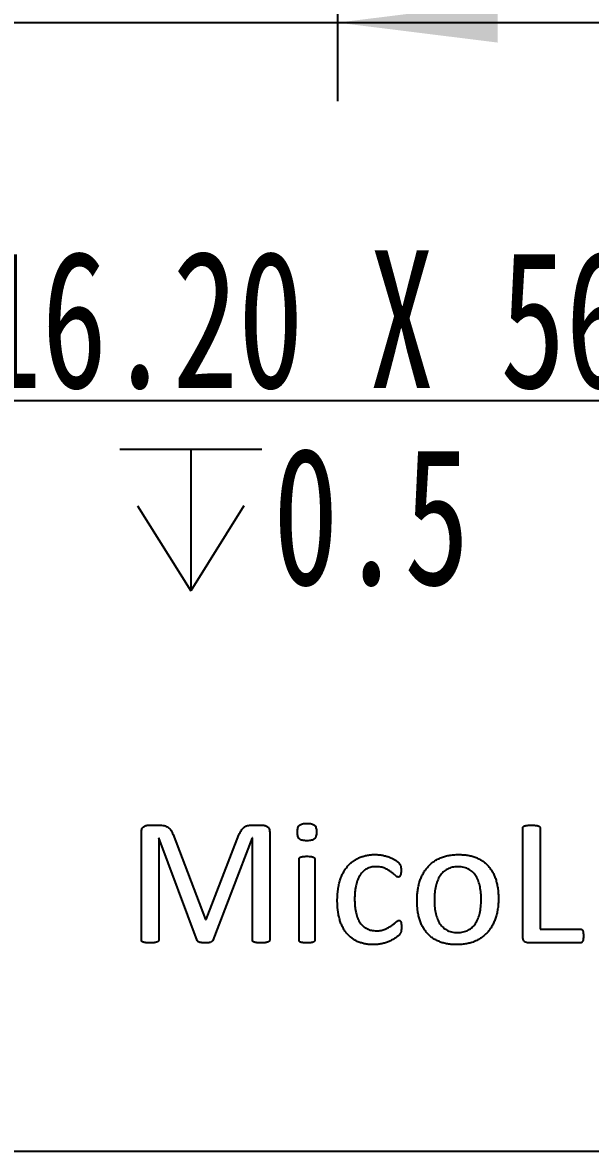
# Model space of a CAD drawing. Header units: millimetres. Extents: x 0 to 210, y 0 to 297.
# Drawn here: x 147.62 to 162.07, y 67.61 to 96.36 of the extents above; entities that cross this region are included whole.
import ezdxf

# ---------------------------------------------------------------- set-up
doc = ezdxf.new("R2010")
doc.units = ezdxf.units.MM
doc.layers.add('图纸格式', color=7, linetype='Continuous')
doc.styles.add('SLDTEXTSTYLE5', font='TXT', dxfattribs={"width": 0.7})
doc.dimstyles.new('SLDDIMSTYLE1', dxfattribs={"dimtxt": 3.5, "dimasz": 4.08, "dimexe": 0, "dimexo": 0.0625, "dimgap": 0.875, "dimtad": 2, "dimlfac": 5, "dimrnd": 1e-09, "dimzin": 12, "dimdsep": 46, "dimtxsty": 'SLDTEXTSTYLE5', "dimsah": 1, "dimcen": 0.09, "dimadec": 0, "dimazin": 3, "dimtfac": 1, "dimtmove": 0, "dimatfit": 0, "dimfxl": 0, "dimfrac": 2, "dimtolj": 1, "dimtzin": 12, "dimarcsym": 0})
doc.dimstyles.new('SLDDIMSTYLE4', dxfattribs={"dimtxt": 3.5, "dimasz": 4.08, "dimexe": 0, "dimexo": 0.0625, "dimgap": 0.875, "dimtad": 0, "dimtih": 1, "dimtoh": 1, "dimlfac": 5, "dimrnd": 1e-09, "dimzin": 4, "dimdsep": 46, "dimtxsty": 'SLDTEXTSTYLE5', "dimsah": 1, "dimcen": 0, "dimadec": 0, "dimazin": 1, "dimtfac": 1, "dimtofl": 0, "dimtmove": 0, "dimatfit": 3, "dimfxl": 0, "dimfrac": 2, "dimtolj": 1, "dimtzin": 12, "dimarcsym": 0})

# ---------------------------------------------------------------- blocks, each defined once
blk = doc.blocks.new('_D_12')
at = {"layer": '图纸格式'}
for p, q in [((155.634, 122.877), (155.634, 94.355)), ((140.634, 112.877), (140.634, 94.355)), ((140.634, 96.355), (134.284, 96.355)), ((140.634, 96.355), (155.634, 96.355)), ((155.634, 96.355), (161.984, 96.355))]:
    blk.add_line(p, q, dxfattribs=at)
for points in [[(140.634, 96.355), (136.554, 96.863), (136.554, 95.847)], [(155.634, 96.355), (159.714, 95.847), (159.714, 96.863)]]:
    blk.add_solid(points, dxfattribs=at)
at = {"layer": '图纸格式', "insert": (147.922, 100.867), "char_height": 3.5, "attachment_point": 1, "style": 'SLDTEXTSTYLE5'}
blk.add_mtext('75', dxfattribs=at)
blk = doc.blocks.new('_D_13')
at = {"layer": '图纸格式'}
for p, q in [((175.634, 132.877), (175.634, 94.355)), ((155.634, 122.877), (155.634, 94.355)), ((155.634, 96.355), (175.634, 96.355))]:
    blk.add_line(p, q, dxfattribs=at)
for points in [[(155.634, 96.355), (159.714, 95.847), (159.714, 96.863)], [(175.634, 96.355), (171.554, 96.863), (171.554, 95.847)]]:
    blk.add_solid(points, dxfattribs=at)
at = {"layer": '图纸格式', "insert": (167.772, 100.867), "char_height": 3.5, "attachment_point": 1, "style": 'SLDTEXTSTYLE5'}
blk.add_mtext('100', dxfattribs=at)
blk = doc.blocks.new('SW_SYMBOL_HOLE_DEPTH')
at = {"layer": '图纸格式', "color": 0}
for p, q in [((0, 875), (800, 875)), ((400, 875), (400, 75)), ((100, 555), (400, 75)), ((700, 555), (400, 75))]:
    blk.add_line(p, q, dxfattribs=at)
blk = doc.blocks.new('_D_21')
at = {"layer": '图纸格式'}
for p, q in [((133.462, 100.049), (134.239, 98.627)), ((134.239, 98.627), (140.735, 86.729)), ((140.735, 86.729), (166.372, 86.729))]:
    blk.add_line(p, q, dxfattribs=at)
blk.add_solid([(134.239, 98.627), (135.748, 94.802), (136.64, 95.289)], dxfattribs=at)
at = {"layer": '图纸格式', "xscale": 0.004511737089201878, "yscale": 0.004511737089201878, "zscale": 0.004511737089201878}
blk.add_blockref('SW_SYMBOL_HOLE_DEPTH', (150.096, 81.549), dxfattribs=at)
at = {"layer": '图纸格式', "char_height": 3.5, "attachment_point": 1, "style": 'SLDTEXTSTYLE5'}
for s, insert in [('%%c', (142.322, 90.57)), ('16.20 X 56.20', (146.437, 90.555)), ('0.5', (153.994, 85.541))]:
    blk.add_mtext(s, dxfattribs=dict(at, insert=insert))

msp = doc.modelspace()

# ---------------------------------------------------------------- linework, layer by layer
at = {"color": 7, "linetype": 'Continuous', "lineweight": 25}
for p, q in [((150.81988657, 75.91986656), (151.07907775, 75.91986656)), ((153.45384797, 75.91986656), (153.72613657, 75.91986656)), ((150.64341598, 72.99362575), (150.64341598, 75.73994928)), ((151.44994172, 75.6772195), (152.27576892, 73.5154548)), ((152.28748767, 73.5154548), (153.12710165, 75.67032612)), ((153.90812187, 75.73994928), (153.90812187, 72.99362575)), ((160.34929834, 73.08117171), (160.34929834, 75.84610737)), ((160.79047481, 75.84610737), (160.79047481, 73.27280774)), ((151.08459245, 75.59449892), (151.08459245, 72.99362575)), ((151.08734981, 75.59449892), (151.08459245, 75.59449892)), ((152.0662101, 72.981907), (151.08734981, 75.59449892)), ((153.46212003, 75.59449892), (152.45706488, 72.981907)), ((153.4669454, 75.59449892), (153.46212003, 75.59449892)), ((153.4669454, 72.99362575), (153.4669454, 75.59449892)), ((154.65812187, 72.9908684), (154.65812187, 75.05474708)), ((155.05518069, 75.05474708), (155.05518069, 72.9908684)), ((152.27576892, 73.5154548), (152.28748767, 73.5154548)), ((160.79047481, 73.27280774), (161.8162101, 73.27280774)), ((161.81276341, 72.91986656), (160.49681672, 72.91986656)), ((184.22367359, 67.61015093), (111.10997886, 67.61015093))]:
    msp.add_line(p, q, dxfattribs=at)
for points, knots in [([(150.64341598, 75.73994928), (150.64394998, 75.75496988), (150.64495094, 75.78312561), (150.6555564, 75.82176306), (150.6718927, 75.85462962), (150.6972239, 75.87860169), (150.72528422, 75.89695559), (150.75550097, 75.91052115), (150.78735018, 75.91806336), (150.80905084, 75.91926604), (150.81988657, 75.91986656)], [0, 0, 0, 0, 0.1577477648, 0.2956941833, 0.4191009362, 0.5388719682, 0.6576612537, 0.7714147846, 0.8858610805, 1, 1, 1, 1]), ([(151.07907775, 75.91986656), (151.10417048, 75.91932523), (151.1509265, 75.91831656), (151.21677172, 75.90787513), (151.27428129, 75.89057921), (151.3235037, 75.86352126), (151.3661291, 75.82974692), (151.39939019, 75.78560621), (151.42796443, 75.73472609), (151.4423915, 75.69697568), (151.44994172, 75.6772195)], [0, 0, 0, 0, 0.1559391475, 0.2905660733, 0.4135046205, 0.527333852, 0.6380431329, 0.7489735746, 0.8686286778, 1, 1, 1, 1]), ([(153.12710165, 75.67032612), (153.13632704, 75.69189745), (153.1536935, 75.73250464), (153.18467592, 75.78694619), (153.21860302, 75.83152292), (153.25644054, 75.86609883), (153.29823944, 75.89190879), (153.34505874, 75.90831396), (153.39737221, 75.91807323), (153.43426894, 75.91924485), (153.45384797, 75.91986656)], [0, 0, 0, 0, 0.1582992684, 0.2979922618, 0.4218036776, 0.5349197465, 0.6421379668, 0.7510817638, 0.8679130303, 1, 1, 1, 1]), ([(153.72613657, 75.91986656), (153.73835513, 75.91929651), (153.7623428, 75.91817738), (153.79687643, 75.91060879), (153.82856533, 75.89790357), (153.85518601, 75.87772371), (153.87810391, 75.85266202), (153.89408752, 75.82062094), (153.90724781, 75.78298414), (153.90781559, 75.75502923), (153.90812187, 75.73994928)], [0, 0, 0, 0, 0.1264250645, 0.2481998766, 0.3643873152, 0.4766619241, 0.5912311425, 0.7125404529, 0.8449333435, 1, 1, 1, 1]), ([(154.61400422, 75.74132796), (154.6146059, 75.76113424), (154.61571303, 75.79757898), (154.62497912, 75.84760432), (154.64088118, 75.88792106), (154.66533759, 75.91908213), (154.69962967, 75.9404816), (154.74343014, 75.95403248), (154.79746365, 75.96305546), (154.83707412, 75.96365603), (154.85871929, 75.96398421)], [0, 0, 0, 0, 0.15232316654, 0.28028369663, 0.38964167253, 0.48270415389, 0.57981112591, 0.69555823602, 0.83363749688, 1, 1, 1, 1]), ([(154.85871929, 75.96398421), (154.88013032, 75.96365008), (154.91927625, 75.96303919), (154.97268672, 75.95410665), (155.01554228, 75.94034765), (155.04942082, 75.91984665), (155.07278634, 75.88924114), (155.08941775, 75.85034673), (155.09725825, 75.80090345), (155.09857903, 75.76501132), (155.09929834, 75.74546399)], [0, 0, 0, 0, 0.167476382, 0.306198342, 0.4222684329, 0.518586416, 0.6107482699, 0.7187127375, 0.8468072226, 1, 1, 1, 1]), ([(160.34929834, 75.84610737), (160.34987138, 75.85192421), (160.35100114, 75.86339219), (160.35902846, 75.87990358), (160.37478832, 75.89265114), (160.39794016, 75.90119942), (160.42827999, 75.90844953), (160.46748348, 75.91437837), (160.51553003, 75.91955152), (160.55079624, 75.91975592), (160.56988657, 75.91986656)], [0, 0, 0, 0, 0.0690550282, 0.1361428946, 0.2115820834, 0.3032686087, 0.4269725219, 0.5816730595, 0.7735509872, 1, 1, 1, 1]), ([(160.56988657, 75.91986656), (160.5894413, 75.91979149), (160.62494693, 75.91965518), (160.67317985, 75.91426897), (160.71202785, 75.9086506), (160.74212643, 75.90083078), (160.76551754, 75.89308673), (160.78073908, 75.87963825), (160.78879274, 75.86341841), (160.78990874, 75.85193304), (160.79047481, 75.84610737)], [0, 0, 0, 0, 0.2317710216, 0.420827934, 0.5754407725, 0.6964317919, 0.7905861104, 0.8639342843, 0.9309841188, 1, 1, 1, 1]), ([(154.85458326, 75.52280774), (154.833162, 75.52311021), (154.79399734, 75.52366323), (154.74077501, 75.53294111), (154.69765114, 75.54562867), (154.66368823, 75.56633392), (154.64056932, 75.59733169), (154.62493901, 75.63668483), (154.61569941, 75.68576725), (154.61460146, 75.72175323), (154.61400422, 75.74132796)], [0, 0, 0, 0, 0.1673973129, 0.3060537793, 0.4214962216, 0.517768731, 0.6112980632, 0.7185050057, 0.8468795481, 1, 1, 1, 1]), ([(155.09929834, 75.74546399), (155.09869665, 75.72565771), (155.09758952, 75.68921297), (155.08832344, 75.63918763), (155.07242138, 75.59887089), (155.04796497, 75.56770982), (155.01367288, 75.54631035), (154.96987242, 75.53275947), (154.9158389, 75.52373649), (154.87622844, 75.52313592), (154.85458326, 75.52280774)], [0, 0, 0, 0, 0.1523231665, 0.2802836966, 0.3896416725, 0.4827041539, 0.5798111259, 0.695558236, 0.8336374969, 1, 1, 1, 1]), ([(154.65812187, 75.05474708), (154.6585494, 75.05985029), (154.65941688, 75.07020467), (154.66577139, 75.08532967), (154.67876201, 75.09871221), (154.69915484, 75.108533), (154.72632852, 75.1166754), (154.76160895, 75.12165686), (154.80534244, 75.12502036), (154.83756987, 75.12549061), (154.8552726, 75.12574892)], [0, 0, 0, 0, 0.0666296746, 0.1351910441, 0.2094885901, 0.3048098591, 0.427257762, 0.5792086501, 0.7688566482, 1, 1, 1, 1]), ([(154.8552726, 75.12574892), (154.87366842, 75.12551675), (154.90659197, 75.12510123), (154.95098032, 75.12158119), (154.98591356, 75.11693813), (155.0124561, 75.10828463), (155.03260683, 75.09855898), (155.04586648, 75.08521236), (155.05418561, 75.07054458), (155.05485632, 75.05989672), (155.05518069, 75.05474708)], [0, 0, 0, 0, 0.2382496856, 0.4264024938, 0.5771553972, 0.6929600845, 0.7875298382, 0.8633167442, 0.9338956355, 1, 1, 1, 1]), ([(155.6287101, 73.99730222), (155.62962946, 74.0469675), (155.63140387, 74.14282426), (155.64515214, 74.28137425), (155.66814191, 74.40897357), (155.70079962, 74.52586688), (155.74120966, 74.63238147), (155.78964212, 74.72848804), (155.8442509, 74.81491322), (155.90584305, 74.89144465), (155.97461533, 74.95775921), (156.04875371, 75.01538141), (156.12835081, 75.06416127), (156.21388505, 75.10244403), (156.30359606, 75.13311176), (156.39749878, 75.15391236), (156.49479253, 75.1678245), (156.56087522, 75.16917828), (156.59447297, 75.16986656)], [0, 0, 0, 0, 0.0865850984, 0.1671140693, 0.242475046, 0.3123680729, 0.3784407597, 0.4407937809, 0.4996997327, 0.5563894576, 0.6116394815, 0.665894192, 0.7198328919, 0.773979506, 0.8289659719, 0.884851506, 0.9414562218, 1, 1, 1, 1]), ([(156.59447297, 75.16986656), (156.62692553, 75.16892778), (156.69120506, 75.16706831), (156.78527293, 75.15267111), (156.87432604, 75.13176743), (156.95626628, 75.1040499), (157.03053613, 75.07226241), (157.09373839, 75.03505647), (157.14560224, 75.00055624), (157.18245796, 74.96863527), (157.20694132, 74.94322704), (157.22272837, 74.92250327), (157.2338671, 74.90319037), (157.24081963, 74.88203555), (157.24659255, 74.85807714), (157.24971979, 74.83055127), (157.2518521, 74.79788974), (157.25201279, 74.77419184), (157.25210165, 74.76108899)], [0, 0, 0, 0, 0.1129613779, 0.2237451275, 0.3306824281, 0.4311366551, 0.5246492021, 0.6113917597, 0.686188445, 0.7412135638, 0.7808355794, 0.8088411468, 0.8317681826, 0.8580884297, 0.8860367845, 0.9174984041, 0.9543839147, 1, 1, 1, 1]), ([(157.65812187, 74.00281693), (157.65885663, 74.04467313), (157.66029722, 74.12673741), (157.67337281, 74.24714362), (157.69264507, 74.3625762), (157.72177137, 74.47231308), (157.75886008, 74.5759887), (157.80407558, 74.67278811), (157.85846366, 74.76179729), (157.92063922, 74.84351392), (157.99098948, 74.9177401), (158.07014564, 74.9826661), (158.15712258, 75.03926184), (158.25288872, 75.0858591), (158.35656974, 75.12428941), (158.46906279, 75.15080055), (158.58964629, 75.16676564), (158.67277666, 75.16881281), (158.71556672, 75.16986656)], [0, 0, 0, 0, 0.0703101593, 0.1378517889, 0.2032971147, 0.2667942766, 0.3283494306, 0.3881104467, 0.4459857165, 0.5032862837, 0.5603639692, 0.6174142232, 0.6749251446, 0.7343258499, 0.7960128565, 0.8603496867, 0.928117181, 1, 1, 1, 1]), ([(158.71556672, 75.16986656), (158.75697909, 75.16903956), (158.83708627, 75.16743983), (158.95304652, 75.15231545), (159.06119754, 75.12972843), (159.16095269, 75.09563214), (159.25256504, 75.05258708), (159.33670562, 75.00162599), (159.41249488, 74.94119089), (159.47966928, 74.87156218), (159.53903869, 74.79391597), (159.5910656, 74.70877972), (159.63451233, 74.61547465), (159.67028193, 74.51484502), (159.6975385, 74.40675458), (159.71757658, 74.29203923), (159.72920385, 74.17056606), (159.73082312, 74.08740048), (159.73165128, 74.04486656)], [0, 0, 0, 0, 0.071868294, 0.1390204506, 0.2027203332, 0.2634065691, 0.3215900906, 0.378177301, 0.4338185, 0.4894010231, 0.5457387414, 0.60321488, 0.6622902538, 0.7241236611, 0.7883758868, 0.8556074033, 0.9261523475, 1, 1, 1, 1]), ([(156.61446378, 74.86104303), (156.59305864, 74.86035619), (156.55140099, 74.8590195), (156.49092094, 74.84936259), (156.43433819, 74.83275786), (156.38170662, 74.80895901), (156.33222238, 74.77939249), (156.28729581, 74.7423843), (156.24615872, 74.69904722), (156.20906346, 74.64923385), (156.17578001, 74.59319863), (156.14786583, 74.53076813), (156.12365368, 74.46278419), (156.10361637, 74.38884605), (156.0888629, 74.30879287), (156.07792657, 74.22295644), (156.07080589, 74.13138342), (156.07019866, 74.0683178), (156.06988657, 74.03590517)], [0, 0, 0, 0, 0.0575993618, 0.1120971268, 0.1643446624, 0.2158363635, 0.2671718371, 0.3190409887, 0.3719721932, 0.4276331249, 0.4858631976, 0.5470277204, 0.6113856611, 0.6799477283, 0.7529673115, 0.8302914759, 0.912778138, 1, 1, 1, 1]), ([(157.18316782, 74.59633715), (157.17736495, 74.5969982), (157.1648798, 74.59842046), (157.14595367, 74.60653652), (157.12658018, 74.62042262), (157.0970921, 74.64578129), (157.05541971, 74.68441269), (156.99495618, 74.73155306), (156.92187447, 74.77959879), (156.85092732, 74.81492636), (156.78699545, 74.83885997), (156.73337789, 74.85198294), (156.67533354, 74.85937911), (156.63516515, 74.86047715), (156.61446378, 74.86104303)], [0, 0, 0, 0, 0.02712184435, 0.05835383511, 0.09460257784, 0.13794513637, 0.23962913124, 0.35942229989, 0.49491299692, 0.64678111997, 0.72777912095, 0.81273932119, 0.90349246483, 1, 1, 1, 1]), ([(157.25210165, 74.76108899), (157.25179883, 74.74706227), (157.25123681, 74.72102965), (157.24824668, 74.68549406), (157.24233193, 74.65624037), (157.23137094, 74.6293257), (157.21417442, 74.60287509), (157.1927199, 74.59835127), (157.18316782, 74.59633715)], [0, 0, 0, 0, 0.2163337571, 0.4015004722, 0.5502871704, 0.6727153456, 0.8542849175, 1, 1, 1, 1]), ([(158.70040128, 74.86104303), (158.67509043, 74.86016959), (158.6260578, 74.85847755), (158.55506717, 74.84770544), (158.48973847, 74.82826529), (158.42989864, 74.80130291), (158.37572963, 74.76675115), (158.3254911, 74.72701438), (158.28157862, 74.67945324), (158.24185227, 74.6266967), (158.20748555, 74.56813131), (158.17883623, 74.50374849), (158.15293239, 74.43519114), (158.13326963, 74.36098144), (158.11847029, 74.28281468), (158.10743041, 74.20090245), (158.10025296, 74.1155374), (158.0996204, 74.05728942), (158.09929834, 74.02763311)], [0, 0, 0, 0, 0.0653894927, 0.1266737301, 0.1848917888, 0.2409422987, 0.2956182197, 0.350496746, 0.4059246462, 0.4623135679, 0.5208484824, 0.5808780955, 0.6441675448, 0.7099706102, 0.7788858276, 0.8495677413, 0.9234090771, 1, 1, 1, 1]), ([(159.29047481, 74.01798237), (159.28937815, 74.07390637), (159.28723885, 74.18299948), (159.26769073, 74.31629914), (159.24664895, 74.41689749), (159.22387461, 74.48620878), (159.1980462, 74.5512392), (159.16717737, 74.61162442), (159.13033131, 74.66637691), (159.08847065, 74.71599759), (159.0391905, 74.75826279), (158.98464009, 74.79514854), (158.92354356, 74.82502768), (158.85537554, 74.8467427), (158.78010498, 74.85878419), (158.72755727, 74.86027342), (158.70040128, 74.86104303)], [0, 0, 0, 0, 0.1435245331, 0.2799788328, 0.3452683036, 0.4072298206, 0.4670639528, 0.524867208, 0.5810077665, 0.6362478167, 0.6910415967, 0.7471821552, 0.8049823979, 0.8650778792, 0.9302739363, 1, 1, 1, 1]), ([(156.55035532, 72.87574892), (156.51423915, 72.87669978), (156.4438018, 72.87855425), (156.3413837, 72.89225197), (156.24537058, 72.91597783), (156.15549611, 72.94810453), (156.07214321, 72.98969447), (155.99591854, 73.04012293), (155.92714331, 73.09960165), (155.86471712, 73.16651668), (155.80979505, 73.24256456), (155.76290935, 73.3270121), (155.72070843, 73.41858381), (155.6872969, 73.51898062), (155.661543, 73.6274755), (155.64193085, 73.74371452), (155.6313366, 73.86796952), (155.62960175, 73.953396), (155.6287101, 73.99730222)], [0, 0, 0, 0, 0.0656914086, 0.1281179191, 0.1875270729, 0.2453096172, 0.3013903829, 0.3565744768, 0.4111168456, 0.4664274435, 0.5226979396, 0.5812852685, 0.6418940224, 0.7058714466, 0.7733925745, 0.8445854566, 0.9201223596, 1, 1, 1, 1]), ([(156.06988657, 74.03590517), (156.07022139, 74.00349544), (156.07087284, 73.94043547), (156.07766749, 73.8490196), (156.08961151, 73.76369435), (156.10482451, 73.68448925), (156.12591211, 73.61158489), (156.15021726, 73.54471576), (156.1795557, 73.48412011), (156.21232742, 73.42954537), (156.24962446, 73.38115598), (156.29214449, 73.34079143), (156.33739865, 73.30531474), (156.38714298, 73.27708955), (156.44111637, 73.25579659), (156.4983148, 73.23964316), (156.55974179, 73.23091436), (156.60180089, 73.22944536), (156.62342517, 73.22869009)], [0, 0, 0, 0, 0.0877537003, 0.1707433276, 0.2480046376, 0.3209776974, 0.3889257854, 0.4533043638, 0.5134160181, 0.5709340583, 0.6254525481, 0.6782574944, 0.7292838077, 0.780838514, 0.8324870074, 0.8860779581, 0.9414280861, 1, 1, 1, 1]), ([(158.67213841, 72.87574892), (158.63072606, 72.87657594), (158.55061891, 72.87817571), (158.4346584, 72.89329981), (158.32650833, 72.9158878), (158.22674987, 72.94998072), (158.13514915, 72.99303765), (158.0509669, 73.04395621), (157.97520421, 73.10464711), (157.90736895, 73.17383253), (157.84788999, 73.2515232), (157.79680706, 73.33706328), (157.75301508, 73.42998104), (157.71806623, 73.53103293), (157.69159922, 73.63936226), (157.67232506, 73.75455729), (157.66052906, 73.8764231), (157.65893635, 73.96005123), (157.65812187, 74.00281693)], [0, 0, 0, 0, 0.0717996044, 0.1388875789, 0.202526579, 0.2631548128, 0.3212827242, 0.3778158502, 0.433403869, 0.4892115195, 0.5454953919, 0.6027101021, 0.6617290133, 0.7233707328, 0.7878504693, 0.8549502832, 0.9258245518, 1, 1, 1, 1]), ([(158.09929834, 74.02763311), (158.10088096, 73.97129279), (158.10396124, 73.86163701), (158.12096146, 73.72735844), (158.14458105, 73.62722514), (158.16511424, 73.55735139), (158.19291282, 73.49306817), (158.22294318, 73.43249814), (158.26085322, 73.37845633), (158.30377475, 73.32977192), (158.35230449, 73.28684252), (158.40647089, 73.24948997), (158.46799636, 73.22063547), (158.53624312, 73.19892817), (158.61173769, 73.18682553), (158.6642844, 73.1853401), (158.69143988, 73.18457245)], [0, 0, 0, 0, 0.14453765399, 0.28131520787, 0.34607466689, 0.40834033257, 0.46777476269, 0.52550156265, 0.58141277136, 0.63652306193, 0.6916333525, 0.74721120637, 0.80467869425, 0.86525633803, 0.93036616156, 1, 1, 1, 1]), ([(159.73165128, 74.04486656), (159.73086342, 74.00324874), (159.72931455, 73.9214312), (159.71690831, 73.80105558), (159.69520614, 73.68575055), (159.66680511, 73.57557723), (159.62969739, 73.47149341), (159.58329547, 73.37495889), (159.52947791, 73.2853018), (159.46726055, 73.20350408), (159.39646356, 73.12997088), (159.3172427, 73.06457536), (159.22942546, 73.0081764), (159.13364973, 72.96026747), (159.0297317, 72.92201719), (158.917431, 72.89578435), (158.7974366, 72.87859493), (158.71471037, 72.87671589), (158.67213841, 72.87574892)], [0, 0, 0, 0, 0.06987855111, 0.13737602894, 0.20291501835, 0.26674380996, 0.32825872557, 0.3881462302, 0.44631351311, 0.50357662306, 0.56033833167, 0.61735129216, 0.67568216048, 0.73521559316, 0.79686227523, 0.8611570487, 0.92854966959, 1, 1, 1, 1]), ([(158.69143988, 73.18457245), (158.71652213, 73.18544166), (158.76509999, 73.1871251), (158.83561561, 73.197982), (158.90090531, 73.21747062), (158.96119596, 73.24433957), (159.0160815, 73.27859497), (159.06582759, 73.31864904), (159.11075753, 73.36477412), (159.14970327, 73.41751018), (159.18453898, 73.47552104), (159.2130875, 73.5396911), (159.23822316, 73.60839389), (159.25702797, 73.68266781), (159.27205213, 73.76094522), (159.28323685, 73.84330683), (159.28928298, 73.92942428), (159.29007268, 73.98810217), (159.29047481, 74.01798237)], [0, 0, 0, 0, 0.0648053416, 0.1255112396, 0.18373696, 0.2403360275, 0.2955227326, 0.3504084811, 0.4049851567, 0.4613814993, 0.5194132142, 0.5794507273, 0.6425449619, 0.7082038951, 0.7771281818, 0.8484077046, 0.922805511, 1, 1, 1, 1]), ([(157.26106304, 73.31968274), (157.26098199, 73.30749725), (157.26083045, 73.28471508), (157.2584596, 73.25325383), (157.25637366, 73.22661783), (157.25125469, 73.2045043), (157.24482706, 73.18544069), (157.23679302, 73.16618979), (157.22158471, 73.14414764), (157.20306465, 73.12292993), (157.18214434, 73.10165157), (157.15988423, 73.08343617), (157.13296357, 73.06278816), (157.09020759, 73.03182863), (157.0284233, 72.99499601), (156.94658033, 72.95585687), (156.85640828, 72.92262531), (156.75933628, 72.89693933), (156.6565011, 72.87851284), (156.58605339, 72.87667846), (156.55035532, 72.87574892)], [0, 0, 0, 0, 0.0394794879, 0.0738113862, 0.1022687574, 0.1259377098, 0.147134049, 0.1674757733, 0.1932966262, 0.2334448333, 0.2587229427, 0.2899053262, 0.3265504122, 0.368713496, 0.4609319327, 0.5592012041, 0.6624094029, 0.7718870957, 0.8844080111, 1, 1, 1, 1]), ([(156.62342517, 73.22869009), (156.64389696, 73.22925354), (156.68360792, 73.23034651), (156.74119058, 73.23779856), (156.79475128, 73.25101538), (156.85957575, 73.27469071), (156.93148747, 73.31139463), (157.00779218, 73.35902285), (157.07120395, 73.40707711), (157.11723852, 73.44439341), (157.14818567, 73.46985656), (157.16792298, 73.48273844), (157.18507693, 73.49109088), (157.19620489, 73.4926927), (157.20109062, 73.49339597)], [0, 0, 0, 0, 0.09451727058, 0.18334365615, 0.2674847792, 0.34869894536, 0.50147523044, 0.63923570996, 0.76357635692, 0.86845738385, 0.91302868747, 0.94834317122, 0.9773201028, 1, 1, 1, 1]), ([(157.20109062, 73.49339597), (157.2060404, 73.49313154), (157.2159124, 73.49260414), (157.22894466, 73.48390611), (157.23987271, 73.47062268), (157.24740487, 73.45129741), (157.25470139, 73.42698348), (157.25788393, 73.39647738), (157.26104144, 73.36019393), (157.26105544, 73.33394183), (157.26106304, 73.31968274)], [0, 0, 0, 0, 0.0730847162, 0.145762272, 0.2264869795, 0.3282822099, 0.4536910776, 0.6066848535, 0.7863669308, 1, 1, 1, 1]), ([(160.49681672, 72.91986656), (160.47928334, 72.92172379), (160.44309068, 72.92555751), (160.40184775, 72.94885279), (160.37363375, 72.9765564), (160.35956441, 73.00624605), (160.35029475, 73.04153955), (160.34964684, 73.06731011), (160.34929834, 73.08117171)], [0, 0, 0, 0, 0.2125470945, 0.4387426359, 0.5592015971, 0.6878305152, 0.8320886173, 1, 1, 1, 1]), ([(161.89341598, 73.09771583), (161.89314939, 73.0832298), (161.89265763, 73.05650917), (161.88927029, 73.01987605), (161.8841921, 72.98914688), (161.87539995, 72.96408063), (161.86363751, 72.94440976), (161.84973937, 72.92942609), (161.83183908, 72.92146613), (161.81926632, 72.92041186), (161.81276341, 72.91986656)], [0, 0, 0, 0, 0.2007340446, 0.3702699445, 0.5095597198, 0.6314532248, 0.7357717921, 0.8258473056, 0.9099244866, 1, 1, 1, 1]), ([(161.8162101, 73.27280774), (161.82255826, 73.27238949), (161.83473482, 73.27158723), (161.85061268, 73.26209187), (161.86447609, 73.24921678), (161.875235, 73.23045201), (161.88459408, 73.20644096), (161.88910569, 73.17573332), (161.89270445, 73.13893794), (161.89316585, 73.11220729), (161.89341598, 73.09771583)], [0, 0, 0, 0, 0.089068866, 0.1708451946, 0.256252117, 0.3558742286, 0.4746576214, 0.6205937377, 0.7943128933, 1, 1, 1, 1]), ([(150.85986819, 72.91986656), (150.84056915, 72.92012279), (150.80536201, 72.92059022), (150.75728196, 72.92399858), (150.71919723, 72.93190382), (150.68895788, 72.93736222), (150.66692959, 72.94721892), (150.65164131, 72.95985532), (150.64442994, 72.97646608), (150.64375856, 72.98782809), (150.64341598, 72.99362575)], [0, 0, 0, 0, 0.2316671375, 0.4226291316, 0.5767591012, 0.698480799, 0.7897590603, 0.8639466677, 0.9305764671, 1, 1, 1, 1]), ([(151.08459245, 72.99362575), (151.08407649, 72.98778055), (151.08304982, 72.97614973), (151.07404175, 72.9599864), (151.05819496, 72.94699905), (151.03499843, 72.93758175), (151.00401931, 72.93185398), (150.96519118, 72.92403238), (150.91598759, 72.92055017), (150.87985847, 72.92011007), (150.85986819, 72.91986656)], [0, 0, 0, 0, 0.0680128967, 0.1353325822, 0.2096332941, 0.3034633926, 0.4246769351, 0.5774921208, 0.7662259852, 1, 1, 1, 1]), ([(152.26198216, 72.91986656), (152.24681729, 72.92023989), (152.21875838, 72.92093064), (152.17974186, 72.92312218), (152.14721175, 72.92861403), (152.1207279, 72.93587869), (152.10005957, 72.94527128), (152.08345776, 72.95496972), (152.0728078, 72.96814322), (152.0683444, 72.97745455), (152.0662101, 72.981907)], [0, 0, 0, 0, 0.210589193, 0.3896439816, 0.5416961275, 0.6678643564, 0.7692213039, 0.8567959737, 0.931523225, 1, 1, 1, 1]), ([(152.45706488, 72.981907), (152.45451121, 72.97694624), (152.44926573, 72.96675637), (152.43715829, 72.95363935), (152.42092271, 72.94160463), (152.39897249, 72.93347983), (152.37203436, 72.92749596), (152.3404828, 72.92268803), (152.30315883, 72.92001424), (152.27646286, 72.9199185), (152.26198216, 72.91986656)], [0, 0, 0, 0, 0.0772335394, 0.1586448382, 0.2455096464, 0.3558027167, 0.4805017041, 0.6290805413, 0.7988021858, 1, 1, 1, 1]), ([(153.68615495, 72.91986656), (153.66731447, 72.92013441), (153.63233648, 72.92063168), (153.58427185, 72.92403753), (153.54568834, 72.93179479), (153.51507284, 72.93750164), (153.49259111, 72.94722809), (153.47665798, 72.95978585), (153.46865251, 72.97635168), (153.46751989, 72.98781253), (153.4669454, 72.99362575)], [0, 0, 0, 0, 0.2247844221, 0.4173199121, 0.5732132212, 0.6941975554, 0.7874134343, 0.8632107694, 0.9306171342, 1, 1, 1, 1]), ([(153.90812187, 72.99362575), (153.90760592, 72.98778047), (153.90657929, 72.97614947), (153.89757092, 72.95998746), (153.88172552, 72.94699414), (153.85873158, 72.93769333), (153.8282525, 72.93180504), (153.79032616, 72.92408965), (153.74182029, 72.92049189), (153.70614654, 72.92009114), (153.68615495, 72.91986656)], [0, 0, 0, 0, 0.0687425519, 0.1367844559, 0.2118822799, 0.3067190055, 0.4265868112, 0.5783692919, 0.7637180131, 1, 1, 1, 1]), ([(154.8552726, 72.91986656), (154.83758894, 72.9202839), (154.80541258, 72.92104326), (154.76144614, 72.92264929), (154.72657551, 72.92946648), (154.69897792, 72.9361465), (154.67907496, 72.94632569), (154.6655794, 72.95893356), (154.65926207, 72.97449645), (154.65850908, 72.98530845), (154.65812187, 72.9908684)], [0, 0, 0, 0, 0.2303970038, 0.4192195353, 0.5711810645, 0.6923876535, 0.7874011359, 0.859313501, 0.9276534899, 1, 1, 1, 1]), ([(155.05518069, 72.9908684), (155.05491122, 72.98525583), (155.05437762, 72.97414214), (155.04607615, 72.95902935), (155.03229783, 72.94649107), (155.01263631, 72.9363922), (154.98565798, 72.92920197), (154.95114671, 72.92271823), (154.90651812, 72.92098497), (154.87364781, 72.92026759), (154.8552726, 72.91986656)], [0, 0, 0, 0, 0.0717766288, 0.1421281157, 0.2156023993, 0.3098674502, 0.4244182847, 0.5751827965, 0.7625179524, 1, 1, 1, 1])]:
    msp.add_open_spline(points, degree=3, knots=knots, dxfattribs=at)

# ---------------------------------------------------------------- dimensions: what is measured, and where the dimension line sits
at = {"layer": '图纸格式'}
for base, p1, p2, picture, middle in [((175.63400985, 96.35547163), (155.63400985, 122.87712424), (175.63400985, 132.87712424), '_D_13', (170.07579708, 96.35547163)), ((155.63400985, 96.35547163), (140.63400985, 112.87712424), (155.63400985, 122.87712424), '_D_12', (149.45602419, 96.35547163))]:
    dim = msp.add_linear_dim(base=base, p1=p1, p2=p2, dimstyle='SLDDIMSTYLE1', dxfattribs=at)
    dim.commit()
    dim.dimension.update_dxf_attribs({"geometry": picture, "text_midpoint": middle, "dimtype": 160})
dim = msp.add_radius_dim(center=(133.46247457, 100.04865952), mpoint=(134.23878342, 98.62677888), text='%%c<> X 56.20\\P{\\fGDT;x}0.5\\P', dimstyle='SLDDIMSTYLE4', override={"dimpost": '<>'}, dxfattribs=at)
dim.commit()
dim.dimension.update_dxf_attribs({"geometry": '_D_21', "text_midpoint": (154.34706064, 86.04342861), "dimtype": 164})

doc.saveas('drawing.dxf')
